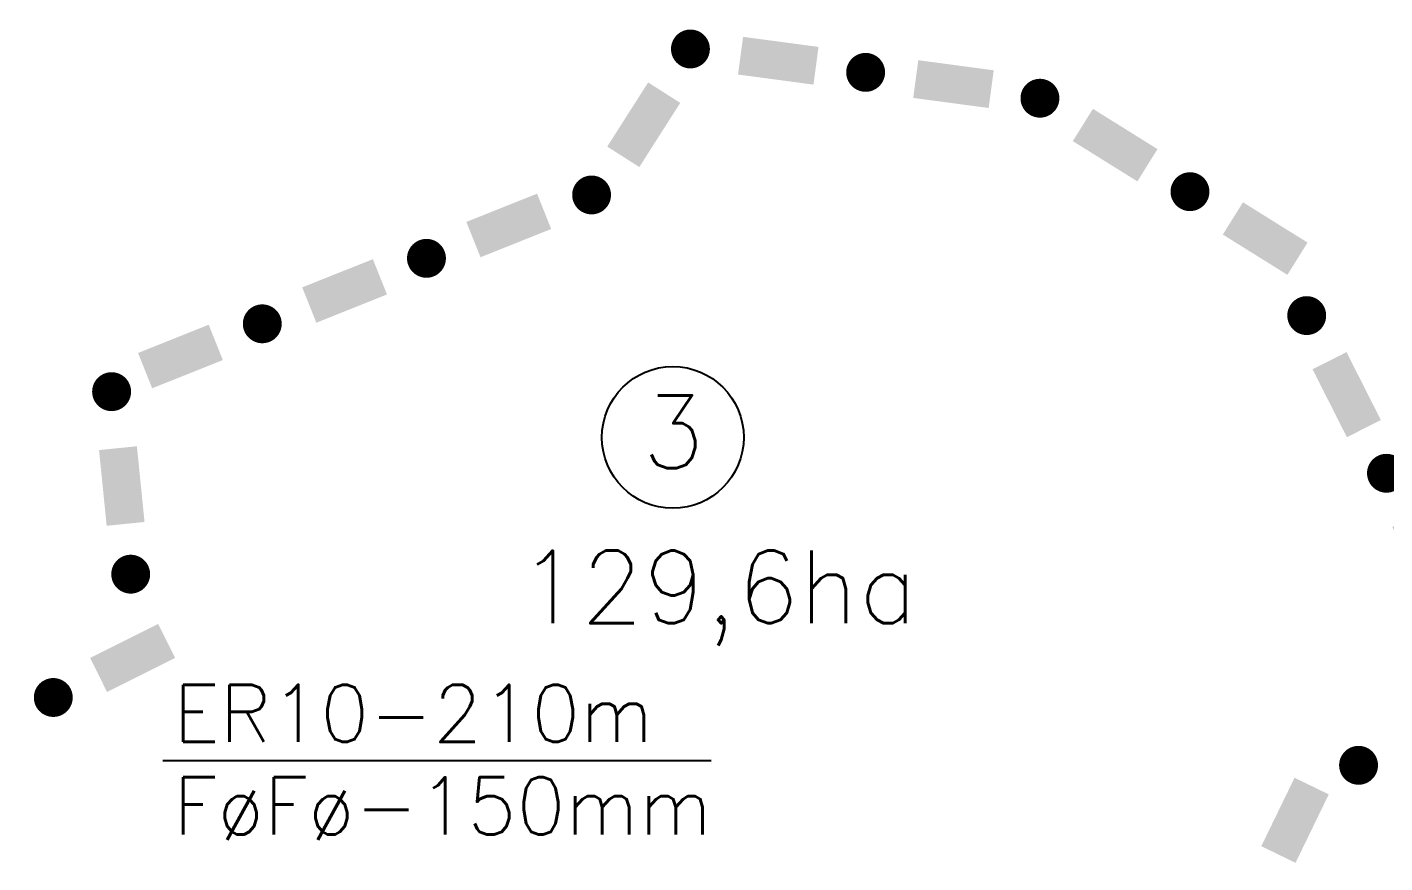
# Model space of a CAD drawing. Extents: x 587451 to 600081, y 7506605 to 7515945.
# Drawn here: x 595872 to 597178, y 7514249 to 7515053 of the extents above; entities that cross this region are included whole.
import ezdxf
from ezdxf.enums import TextEntityAlignment as Align

# ---------------------------------------------------------------- set-up
doc = ezdxf.new("R2010")
doc.units = 0
doc.header["$LTSCALE"] = 280
doc.header["$MEASUREMENT"] = 0
for name, color, linetype in [('ESTACAO', 5, 'CONTINUOUS'), ('LIMITE-PROJETO', 1, 'CONTINUOUS'), ('TEXTO', 5, 'CONTINUOUS'), ('TEXTO2', 5, 'CONTINUOUS')]:
    doc.layers.add(name, color=color, linetype=linetype)
doc.styles.get("Standard").update_dxf_attribs({"font": 'ROMANSBR.SHX'})

# ---------------------------------------------------------------- blocks, each defined once
blk = doc.blocks.new('1')
at = {"layer": 'LIMITE-PROJETO'}
blk.add_solid([(-36.6, -18.3), (-36.6, 18.3), (36.6, -18.3), (36.6, 18.3)], dxfattribs=at)
blk = doc.blocks.new('1Q')
at = {"layer": 'LIMITE-PROJETO', "const_width": 18.7}
blk.add_lwpolyline([(-94.6, 0, 1), (-75.9, 0, 1)], format="xyb", close=True, dxfattribs=at)
at = {"layer": 'ESTACAO'}
blk.add_blockref('1', (0, 0), dxfattribs=at)

msp = doc.modelspace()

# ---------------------------------------------------------------- linework, layer by layer
at = {"layer": 'LIMITE-PROJETO', "const_width": 18.7}
for points in [[(596410.2, 7514883.9, 1), (596420.3, 7514899.6, 1)], [(595944.9, 7514699, 1), (595962.3, 7514706, 1)], [(597157, 7514351.4, 1), (597148.8, 7514334.6, 1)]]:
    msp.add_lwpolyline(points, format="xyb", close=True, dxfattribs=at)
at = {"layer": 'TEXTO'}
msp.add_line((596002.9, 7514347.5), (596530.3, 7514347.5), dxfattribs=at)
at = {"layer": 'TEXTO2'}
msp.add_circle((596493.4, 7514658.5), 68.2, dxfattribs=at)

# ---------------------------------------------------------------- block references
at = {"layer": 'ESTACAO'}
for name, p, rotation in [('1Q', (596594.8, 7515020.9), 352.3842772904778), ('1Q', (596763.3, 7514998.4), 352.3842772904778), ('1Q', (596918.8, 7514939.7), 328.0531972146597), ('1', (596465.4, 7514959.3), 57.48953387105618), ('1Q', (597063.1, 7514849.8), 328.0531972146597), ('1Q', (596335.6, 7514862.4), 21.77392719423653), ('1Q', (596177.7, 7514799.4), 21.77392719423653), ('1Q', (597141.5, 7514699.6), 296.8135617985928), ('1', (596019.8, 7514736.3), 21.77392719423637), ('1Q', (595963.4, 7514611.7), 95.76331616136224), ('1Q', (597218.2, 7514547.9), 296.8135617985928), ('1Q', (595973.8, 7514446.3), 26.50829733443642), ('1', (597091.8, 7514290.1), 244.1187803724957)]:
    msp.add_blockref(name, p, dxfattribs=dict(at, rotation=rotation))

# ---------------------------------------------------------------- texts
at = {"layer": 'TEXTO'}
for s, p in [('ER10-210m', (596012.9, 7514365.5)), ('F%%248F%%248-150mm', (596012.9, 7514276.5))]:
    msp.add_text(s, height=55, dxfattribs=at).set_placement(p)
at = {"layer": 'TEXTO2'}
msp.add_text('3', height=70, dxfattribs=at).set_placement((596493.8, 7514628.8), align=Align.CENTER)
msp.add_text('129,6ha', height=70, dxfattribs=at).set_placement((596344.9, 7514479.6))

doc.saveas('drawing.dxf')
